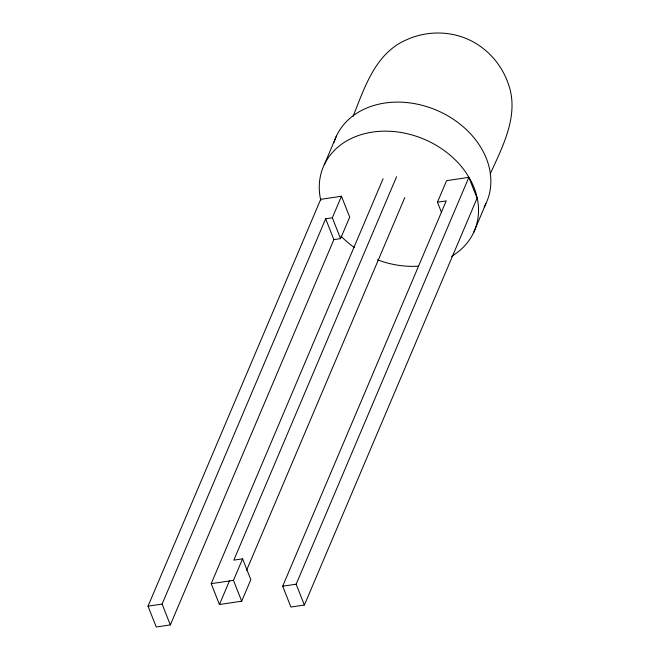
<?xml version="1.0" encoding="UTF-8"?>
<svg xmlns="http://www.w3.org/2000/svg" width="660" height="660" viewBox="0 0 660 660"><rect width="100%" height="100%" fill="white"/><g stroke="black" fill="none" stroke-linecap="round" stroke-linejoin="round"><path stroke-width="0.99" d="M324.233 164.794L336.567 135.737M353.116 116.317C364.642 87.4 375.557 52.701 407.014 39.592C425.634 31.201 447.653 30.756 466.521 38.659C485.356 46.579 500.503 62.593 507.523 81.766C520.286 113.38 503.126 145.538 490.24 173.861M148.021 606.169L320.71 199.328L341.467 196.251L349.693 217.082L340.552 238.631L333.877 239.613L170.329 624.913L156.247 627L148.021 606.169L162.104 604.073L325.652 218.782L332.326 217.792L341.467 196.251M396.569 176.74L233.822 560.134L242.608 558.83L250.833 579.661L241.692 601.211L219.434 604.51L211.208 583.671L383.089 178.736M219.434 604.51L229.499 580.8M241.692 601.211L233.467 580.371L242.608 558.83M246.485 570.529L404.794 197.571M437.448 202.207L446.589 180.658L468.856 177.358L477.081 198.198L304.384 605.03L290.911 607.027L282.686 586.195L446.234 200.904L437.448 202.207L441.565 212.619M304.384 605.03L296.159 584.199L468.856 177.358M473.558 232.724L485.892 203.668M211.208 583.671L233.467 580.371M282.686 586.195L296.159 584.199M332.326 217.792L340.552 238.631M325.652 218.782L333.877 239.613M162.104 604.073L170.329 624.913M451.473 256.393A82.046 64.655 23 0 0 471.273 181.45L466.315 173.069A82.046 64.655 23 0 0 369.41 132.619A82.046 64.655 23 0 0 320.81 200.533M418.366 266.161A82.046 64.655 23 0 1 377.512 259.825M354.379 247.549A82.046 64.655 23 0 1 341.038 236.156M333.853 142.75A82.046 64.655 23 0 1 436.738 110.294A82.046 64.655 23 0 1 484.159 207.009"/></g></svg>
